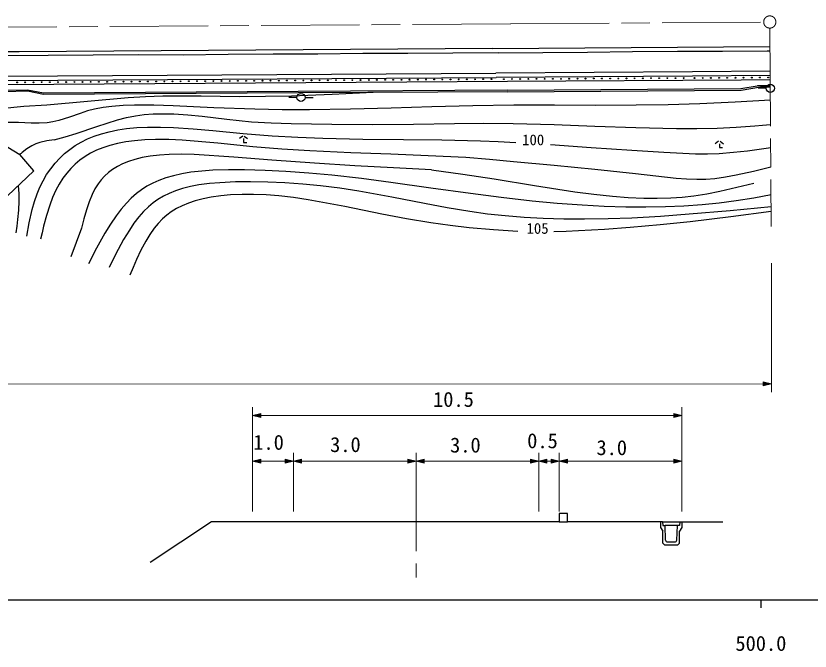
# Model space of a CAD drawing. Units: millimetres, scale not verified. Extents: x 40000 to 680000, y 20000 to 380000.
# Drawn here: x 476895 to 574019, y 198715 to 276375 of the extents above; entities that cross this region are included whole.
import ezdxf
from ezdxf.enums import TextEntityAlignment as Align

# ---------------------------------------------------------------- set-up
doc = ezdxf.new("R2010")
doc.units = ezdxf.units.MM
doc.header["$LTSCALE"] = 1000
doc.linetypes.add('CHAIN', pattern=[18.5, 12, -1.5, 3.5, -1.5])
for name, color, linetype, lineweight in [('M-BGD', 7, 'Continuous', 25), ('M-BMK', 2, 'CHAIN', 13), ('M-STR-HTXT', 7, 'Continuous', 13), ('M-STR-STRC', 7, 'Continuous', 25), ('M-TTL-BAND', 7, 'Continuous', 25)]:
    doc.layers.add(name, color=color, linetype=linetype, lineweight=lineweight)
doc.styles.add('ＭＳ ゴシック', font='')
doc.styles.get('ＭＳ ゴシック').set_extended_font_data('MS Gothic')

msp = doc.modelspace()

# ---------------------------------------------------------------- linework, layer by layer
at = {"layer": 'M-BGD'}
for p, q in [((477297, 271980), (460302, 271885)), ((535183, 272401), (477297, 271980)), ((535183, 272401), (569108, 272626)), ((541320, 271883), (546810, 271950)), ((546810, 271950), (552280, 272007)), ((552280, 272007), (557809, 272051)), ((557809, 272051), (563298, 272079)), ((563298, 272079), (568757, 272113)), ((568757, 272113), (569112, 272116)), ((480850, 271543), (475324, 271479)), ((486363, 271564), (480850, 271543)), ((491831, 271612), (486363, 271564)), ((497347, 271593), (491831, 271612)), ((502864, 271635), (497347, 271593)), ((508339, 271684), (502864, 271635)), ((513838, 271709), (508339, 271684)), ((519340, 271761), (513838, 271709)), ((524843, 271775), (519340, 271761)), ((530339, 271824), (524843, 271775)), ((535877, 271876), (530339, 271824)), ((535877, 271876), (541320, 271883)), ((475281, 268995), (535605, 269354)), ((559628, 269521), (535605, 269354)), ((569131, 269600), (559628, 269521)), ((569135, 269100), (559632, 269021)), ((475326, 268495), (535608, 268854)), ((475387, 267981), (537028, 268402)), ((559632, 269021), (535608, 268854)), ((537028, 268402), (565589, 268564)), ((565589, 268564), (569139, 268587)), ((478327, 267308), (475469, 267240)), ((478313, 267158), (475484, 267091)), ((480277, 266758), (478313, 267158)), ((480292, 266908), (478327, 267308)), ((511408, 267133), (480292, 266908)), ((536971, 267299), (511408, 267133)), ((537019, 267099), (511409, 266983)), ((537018, 267299), (565550, 267478)), ((537019, 267099), (565569, 267278)), ((565550, 267478), (567563, 267844)), ((565569, 267278), (567959, 267713)), ((567565, 267860), (569144, 267869)), ((568634, 267524), (567648, 267524)), ((567959, 267713), (569146, 267719)), ((511409, 266983), (480277, 266758)), ((511258, 266405), (510257, 266404)), ((512259, 266405), (513253, 266406)), ((472831, 262158), (477379, 259444)), ((479082, 257450), (477389, 259444)), ((475863, 254372), (479082, 257450)), ((544336, 215535), (543336, 215535)), ((543336, 215535), (543336, 214535)), ((544336, 214535), (544336, 215535)), ((500836, 214535), (493336, 209535)), ((505836, 214535), (500836, 214535)), ((510836, 214535), (505836, 214535)), ((525836, 214535), (510836, 214535)), ((540836, 214535), (525836, 214535)), ((543336, 214535), (540836, 214535)), ((543336, 214535), (544336, 214535)), ((555736, 214535), (544336, 214535)), ((555736, 214535), (555736, 213835)), ((555986, 214535), (555736, 214535)), ((555736, 213835), (556011, 213359)), ((555986, 214535), (556011, 214060)), ((555986, 214535), (558086, 214535)), ((556011, 214060), (556286, 214060)), ((556352, 212296), (556286, 214060)), ((557786, 214060), (556286, 214060)), ((557720, 212296), (557786, 214060)), ((558061, 214060), (557786, 214060)), ((558086, 214535), (558061, 214060)), ((558336, 213835), (558061, 213359)), ((558086, 214535), (558336, 214535)), ((558336, 214535), (558336, 213835)), ((558336, 214535), (563336, 214535)), ((556011, 211910), (556011, 213359)), ((558061, 211910), (558061, 213359)), ((556211, 211710), (556011, 211910)), ((556602, 212060), (557471, 212060)), ((557861, 211710), (558061, 211910)), ((556211, 211710), (557861, 211710))]:
    msp.add_line(p, q, dxfattribs=at)
for points in [[(520567, 267023), (515583, 266771), (510588, 266575), (507409, 266506), (504218, 266497), (499535, 266560), (494856, 266564), (492750, 266498), (490638, 266372), (485671, 265923), (480688, 265471), (477864, 265281), (475050, 265032), (473499, 264816), (471957, 264541), (470918, 264334), (469871, 264116)], [(569158, 266077), (564861, 265817), (560552, 265616), (556657, 265503), (552749, 265450), (547760, 265439), (542761, 265454), (537770, 265453), (532770, 265392), (527778, 265263), (522778, 265108), (517798, 264971), (512820, 264894), (509462, 264897), (506095, 264961), (501112, 265154), (496117, 265385), (493770, 265443), (491416, 265441), (490009, 265402), (488609, 265302), (487567, 265173), (486527, 264983), (485640, 264748), (484768, 264454), (483465, 263985), (482139, 263573), (481430, 263416), (480707, 263317), (479739, 263267), (478758, 263276), (477199, 263334), (475651, 263331)], [(481575, 261233), (482931, 261592), (484283, 262013), (486800, 262869), (489328, 263666), (490422, 263944), (491534, 264164), (492596, 264307), (493666, 264390), (494922, 264421), (496195, 264391), (497926, 264276), (499674, 264098), (502688, 263734), (505696, 263431), (508128, 263290), (510565, 263208), (515542, 263143), (520531, 263087), (525520, 263129), (530519, 263221), (534118, 263254), (537726, 263226), (542713, 263097), (547709, 262913), (552687, 262731), (557668, 262609), (560158, 262593), (562657, 262638), (564961, 262754), (567260, 262930), (568216, 263013), (569181, 263100)], [(478246, 249437), (478538, 251069), (478890, 252694), (479161, 253675), (479489, 254639), (479820, 255434), (480213, 256220), (480656, 256971), (481155, 257697), (481686, 258366), (482256, 258988), (482847, 259544), (483476, 260053), (484151, 260520), (484863, 260940), (485638, 261325), (486450, 261660), (487355, 261966), (488290, 262216), (489348, 262434), (490436, 262596), (491703, 262718), (492997, 262781), (494581, 262791), (496188, 262740), (498584, 262583), (500981, 262366), (504675, 262004), (508235, 261715), (511358, 261537), (514427, 261422), (519324, 261324), (524309, 261274), (529002, 261218), (533694, 261101), (535864, 261013), (538038, 260910)], [(569220, 257896), (567101, 257360), (564969, 256884), (563660, 256648), (562347, 256474), (561250, 256385), (560149, 256356), (558897, 256399), (557632, 256503), (552659, 257072), (547685, 257589), (542727, 258066), (537756, 258534), (534800, 258821), (531904, 259042), (527322, 259282), (522737, 259462), (517870, 259644), (512850, 259880), (509423, 260097), (505871, 260382), (501578, 260808), (497230, 261180), (495585, 261254), (493959, 261266), (492667, 261221), (491407, 261118), (490345, 260974), (489305, 260773), (488404, 260541), (487535, 260256), (486771, 259944), (486029, 259577), (485370, 259185), (484734, 258737), (484162, 258260), (483622, 257731), (483122, 257157), (482654, 256525), (482200, 255805), (481795, 255049), (481388, 254152), (481037, 253229), (480633, 251958), (480285, 250661), (480089, 249863), (479899, 249063)], [(481575, 261233), (480690, 261093), (479830, 260896), (479326, 260723), (478846, 260495), (478251, 260117), (477673, 259677), (477538, 259569), (477396, 259454)], [(542272, 260649), (547245, 260295), (552233, 259952), (556119, 259701), (560006, 259510), (561453, 259503), (562898, 259557), (564638, 259696), (566375, 259896), (567784, 260086), (569202, 260291)], [(527735, 257537), (523082, 257784), (518328, 258052), (513398, 258360), (508180, 258728), (503537, 259096), (498696, 259418), (497146, 259451), (495632, 259423), (494445, 259346), (493298, 259212), (492347, 259045), (491437, 258825), (490671, 258582), (489937, 258286), (489311, 257972), (488716, 257606), (488206, 257223), (487728, 256789), (487315, 256333), (486937, 255825), (486566, 255212), (486239, 254551), (485869, 253642), (485544, 252682), (485220, 251574), (484911, 250433)], [(569246, 254498), (567116, 254097), (564974, 253754), (562900, 253489), (560817, 253283), (558586, 253125), (556349, 253027), (553926, 252983), (551499, 253000), (548820, 253082), (546142, 253225), (543088, 253452), (540034, 253740), (536252, 254166), (532503, 254649), (527627, 255331), (522759, 256015), (519161, 256484), (515520, 256898), (512724, 257159), (509892, 257362), (507387, 257485), (504833, 257550), (502908, 257554), (500979, 257497), (499625, 257403), (498295, 257250), (497208, 257070), (496151, 256833), (495252, 256573), (494385, 256260), (493632, 255927), (492913, 255544), (492261, 255128), (491644, 254662), (491010, 254104), (490404, 253489), (489761, 252744), (489147, 251940), (488449, 250910), (487781, 249819), (486756, 247966), (485763, 246050)], [(527735, 257537), (531554, 257026), (535373, 256455), (540311, 255634), (545262, 254860), (547564, 254561), (549870, 254322), (551772, 254181), (553677, 254101), (555326, 254087), (556985, 254133), (558381, 254228), (559782, 254385), (561371, 254636), (562961, 254949), (565056, 255421), (567152, 255929)], [(477162, 255593), (477245, 254668), (477269, 253732), (477221, 252616), (477111, 251489), (477009, 250681), (476897, 249863)], [(569257, 253045), (564244, 252558), (559224, 252115), (555713, 251857), (552206, 251659), (549323, 251553), (546444, 251507), (543899, 251523), (541357, 251599), (539038, 251727), (536713, 251915), (534550, 252149), (532392, 252444), (529625, 252903), (526856, 253423), (522849, 254210), (518853, 254934), (516503, 255294), (514135, 255595), (511977, 255811), (509787, 255969), (507709, 256060), (505599, 256091), (503734, 256068), (501850, 255984), (500562, 255872), (499286, 255701), (498261, 255508), (497266, 255259), (496428, 254991), (495625, 254671), (494935, 254334), (494271, 253944), (493669, 253517), (493096, 253036), (492502, 252453), (491945, 251820), (491338, 251031), (490769, 250190), (490070, 249029), (489410, 247815), (488851, 246719), (488297, 245601)], [(538266, 250011), (535286, 250208), (532311, 250465), (529985, 250738), (527656, 251073), (524643, 251579), (521635, 252146), (517128, 253056), (512630, 253904), (510851, 254170), (509045, 254379), (507518, 254498), (505972, 254558), (504569, 254555), (503148, 254491), (501963, 254384), (500779, 254215), (499792, 254018), (498832, 253765), (498010, 253490), (497224, 253164), (496545, 252820), (495904, 252428), (495342, 252014), (494820, 251555), (494290, 251002), (493800, 250403), (493274, 249656), (492784, 248853), (492193, 247743), (491645, 246583), (491223, 245627), (490810, 244661)], [(569262, 252457), (564318, 251814), (559355, 251212), (555696, 250820), (552032, 250487), (548861, 250259), (545691, 250092), (544185, 250027), (542678, 249965)], [(484912, 250433), (484264, 248672), (483629, 246898)]]:
    msp.add_lwpolyline(points, dxfattribs=at)
for centre, radius in [((477044, 268243), 49.7), ((478044, 268250), 49.7), ((479044, 268256), 49.7), ((480044, 268263), 49.7), ((481044, 268270), 49.7), ((482044, 268277), 49.7), ((483044, 268284), 49.7), ((484044, 268290), 49.7), ((485044, 268297), 49.7), ((486044, 268304), 49.7), ((487044, 268311), 49.7), ((488044, 268318), 49.7), ((489044, 268324), 49.7), ((490044, 268331), 49.7), ((491044, 268338), 49.7), ((492044, 268345), 49.7), ((493044, 268352), 49.7), ((494044, 268359), 49.7), ((495044, 268365), 49.7), ((496044, 268372), 49.7), ((497043, 268379), 49.7), ((498043, 268386), 49.7), ((499043, 268393), 49.7), ((500043, 268399), 49.7), ((501043, 268406), 49.7), ((502043, 268413), 49.7), ((503043, 268420), 49.7), ((504043, 268427), 49.7), ((505043, 268434), 49.7), ((506043, 268440), 49.7), ((507043, 268447), 49.7), ((508043, 268454), 49.7), ((509043, 268461), 49.7), ((510043, 268468), 49.7), ((511043, 268474), 49.7), ((512043, 268481), 49.7), ((513043, 268488), 49.7), ((514043, 268495), 49.7), ((515043, 268502), 49.7), ((516043, 268508), 49.7), ((517043, 268515), 49.7), ((518043, 268522), 49.7), ((519043, 268529), 49.7), ((520043, 268536), 49.7), ((521042, 268543), 49.7), ((522042, 268550), 49.7), ((523042, 268556), 49.7), ((524042, 268563), 49.7), ((525042, 268570), 49.7), ((526042, 268577), 49.7), ((527042, 268584), 49.7), ((528042, 268590), 49.7), ((529042, 268597), 49.7), ((530042, 268604), 49.7), ((531042, 268611), 49.7), ((532042, 268618), 49.7), ((533042, 268624), 49.7), ((534042, 268631), 49.7), ((535042, 268638), 49.7), ((536562, 268649), 49.7), ((537562, 268655), 49.7), ((538562, 268660), 49.7), ((539562, 268666), 49.7), ((540562, 268672), 49.7), ((541562, 268677), 49.7), ((542562, 268683), 49.7), ((543561, 268689), 49.7), ((544561, 268694), 49.7), ((545561, 268700), 49.7), ((546561, 268706), 49.7), ((547561, 268711), 49.7), ((548561, 268717), 49.7), ((549561, 268723), 49.7), ((550561, 268728), 49.7), ((551561, 268734), 49.7), ((552561, 268740), 49.7), ((553561, 268745), 49.7), ((554561, 268751), 49.7), ((555561, 268757), 49.7), ((556561, 268762), 49.7), ((557561, 268768), 49.7), ((558561, 268774), 49.7), ((559884, 268773), 49.7), ((560884, 268781), 49.7), ((561884, 268790), 49.7), ((562884, 268798), 49.7), ((563884, 268806), 49.7), ((564883, 268815), 49.7), ((565883, 268823), 49.7), ((566883, 268831), 49.7), ((567883, 268840), 49.7), ((568883, 268848), 49.7), ((569146, 267524), 498), ((511755, 266405), 498)]:
    msp.add_circle(centre, radius, dxfattribs=at)
for centre, start, end in [((556602, 212310), 183.22717, 269.9549), ((557470, 212310), 270.04509, 356.77281)]:
    msp.add_arc(centre, 250, start, end, dxfattribs=at)
at = {"layer": 'M-BMK'}
for p, q in [((537395, 275400), (469801, 274958)), ((537434, 275388), (568335, 275623)), ((569091, 274879), (569276, 250630)), ((525836, 222942), (525836, 207705))]:
    msp.add_line(p, q, dxfattribs=at)
msp.add_circle((569085, 275629), 746, dxfattribs=at)
at = {"layer": 'M-STR-HTXT'}
for p, q in [((569286, 230382), (569278, 246155)), ((69497, 231120), (569286, 231382)), ((505836, 215801), (505836, 228526)), ((558336, 228526), (558336, 215801)), ((505836, 227526), (558336, 227526)), ((505836, 215801), (505836, 222942)), ((510836, 222942), (510836, 215801)), ((540836, 222942), (540836, 215801)), ((543336, 222942), (543336, 215801)), ((558336, 222942), (558336, 215801)), ((558336, 222942), (558336, 215801)), ((505836, 221942), (510836, 221942)), ((510836, 221942), (525836, 221942)), ((525836, 221942), (540836, 221942)), ((540836, 221942), (543336, 221942)), ((543336, 221942), (558336, 221942))]:
    msp.add_line(p, q, dxfattribs=at)
for points in [[(569286, 231382), (568286, 231631), (568286, 231131)], [(569081, 231382), (568349, 231206), (568348, 231556)], [(568981, 231382), (568386, 231244), (568386, 231519)], [(568878, 231382), (568423, 231281), (568423, 231481)], [(568778, 231382), (568461, 231319), (568461, 231444)], [(505836, 227526), (506836, 227276), (506836, 227776)], [(506041, 227526), (506774, 227701), (506774, 227351)], [(506141, 227526), (506736, 227663), (506736, 227388)], [(506244, 227526), (506699, 227626), (506699, 227426)], [(506344, 227526), (506661, 227588), (506661, 227463)], [(558336, 227526), (557336, 227776), (557336, 227276)], [(558131, 227526), (557399, 227351), (557399, 227701)], [(558031, 227526), (557436, 227388), (557436, 227663)], [(557929, 227526), (557474, 227426), (557474, 227626)], [(557829, 227526), (557511, 227463), (557511, 227588)], [(505836, 221942), (506836, 221692), (506836, 222192)], [(506041, 221942), (506774, 222117), (506774, 221767)], [(506141, 221942), (506736, 222080), (506736, 221805)], [(506244, 221942), (506699, 222042), (506699, 221842)], [(506344, 221942), (506661, 222005), (506661, 221880)], [(510836, 221942), (509836, 222192), (509836, 221692)], [(510631, 221942), (509899, 221767), (509899, 222117)], [(510531, 221942), (509936, 221805), (509936, 222080)], [(510429, 221942), (509974, 221842), (509974, 222042)], [(510329, 221942), (510011, 221880), (510011, 222005)], [(510836, 221942), (511836, 221692), (511836, 222192)], [(511041, 221942), (511774, 222117), (511774, 221767)], [(511141, 221942), (511736, 222080), (511736, 221805)], [(511244, 221942), (511699, 222042), (511699, 221842)], [(511344, 221942), (511661, 222005), (511661, 221880)], [(525836, 221942), (524836, 222192), (524836, 221692)], [(525631, 221942), (524899, 221767), (524899, 222117)], [(525531, 221942), (524936, 221805), (524936, 222080)], [(525429, 221942), (524974, 221842), (524974, 222042)], [(525329, 221942), (525011, 221880), (525011, 222005)], [(525836, 221942), (526836, 221692), (526836, 222192)], [(526041, 221942), (526774, 222117), (526774, 221767)], [(526141, 221942), (526736, 222080), (526736, 221805)], [(526244, 221942), (526699, 222042), (526699, 221842)], [(526344, 221942), (526661, 222005), (526661, 221880)], [(540836, 221942), (539836, 222192), (539836, 221692)], [(540631, 221942), (539899, 221767), (539899, 222117)], [(540531, 221942), (539936, 221805), (539936, 222080)], [(540429, 221942), (539974, 221842), (539974, 222042)], [(540329, 221942), (540011, 221880), (540011, 222005)], [(540836, 221942), (541836, 221692), (541836, 222192)], [(541041, 221942), (541774, 222117), (541774, 221767)], [(541141, 221942), (541736, 222080), (541736, 221805)], [(541244, 221942), (541699, 222042), (541699, 221842)], [(541344, 221942), (541661, 222005), (541661, 221880)], [(543336, 221942), (542336, 222192), (542336, 221692)], [(543131, 221942), (542399, 221767), (542399, 222117)], [(543031, 221942), (542436, 221805), (542436, 222080)], [(542929, 221942), (542474, 221842), (542474, 222042)], [(542829, 221942), (542511, 221880), (542511, 222005)], [(543336, 221942), (544336, 221692), (544336, 222192)], [(543541, 221942), (544274, 222117), (544274, 221767)], [(543641, 221942), (544236, 222080), (544236, 221805)], [(543744, 221942), (544199, 222042), (544199, 221842)], [(543844, 221942), (544161, 222005), (544161, 221880)], [(558336, 221942), (557336, 222192), (557336, 221692)], [(558131, 221942), (557399, 221767), (557399, 222117)], [(558031, 221942), (557436, 221805), (557436, 222080)], [(557929, 221942), (557474, 221842), (557474, 222042)], [(557829, 221942), (557511, 221880), (557511, 222005)]]:
    msp.add_lwpolyline(points, close=True, dxfattribs=at)
for points in [[(569183, 231382), (568311, 231169), (568311, 231594), (569181, 231382)], [(568498, 231381), (568676, 231381), (568498, 231356), (568498, 231406), (568676, 231381)], [(505939, 227526), (506811, 227738), (506811, 227313), (505941, 227526)], [(506624, 227526), (506446, 227526), (506624, 227551), (506624, 227501), (506446, 227526)], [(558234, 227526), (557361, 227313), (557361, 227738), (558231, 227526)], [(557549, 227526), (557726, 227526), (557549, 227501), (557549, 227551), (557726, 227526)], [(505939, 221942), (506811, 222155), (506811, 221730), (505941, 221942)], [(506624, 221942), (506446, 221942), (506624, 221967), (506624, 221917), (506446, 221942)], [(510734, 221942), (509861, 221730), (509861, 222155), (510731, 221942)], [(510049, 221942), (510226, 221942), (510049, 221917), (510049, 221967), (510226, 221942)], [(510939, 221942), (511811, 222155), (511811, 221730), (510941, 221942)], [(511624, 221942), (511446, 221942), (511624, 221967), (511624, 221917), (511446, 221942)], [(525734, 221942), (524861, 221730), (524861, 222155), (525731, 221942)], [(525049, 221942), (525226, 221942), (525049, 221917), (525049, 221967), (525226, 221942)], [(525939, 221942), (526811, 222155), (526811, 221730), (525941, 221942)], [(526624, 221942), (526446, 221942), (526624, 221967), (526624, 221917), (526446, 221942)], [(540734, 221942), (539861, 221730), (539861, 222155), (540731, 221942)], [(540049, 221942), (540226, 221942), (540049, 221917), (540049, 221967), (540226, 221942)], [(540939, 221942), (541811, 222155), (541811, 221730), (540941, 221942)], [(541624, 221942), (541446, 221942), (541624, 221967), (541624, 221917), (541446, 221942)], [(543234, 221942), (542361, 221730), (542361, 222155), (543231, 221942)], [(542549, 221942), (542726, 221942), (542549, 221917), (542549, 221967), (542726, 221942)], [(543439, 221942), (544311, 222155), (544311, 221730), (543441, 221942)], [(544124, 221942), (543946, 221942), (544124, 221967), (544124, 221917), (543946, 221942)], [(558234, 221942), (557361, 221730), (557361, 222155), (558231, 221942)], [(557549, 221942), (557726, 221942), (557549, 221917), (557549, 221967), (557726, 221942)]]:
    msp.add_lwpolyline(points, dxfattribs=at)
at = {"layer": 'M-STR-STRC'}
for p, q in [((504634, 261690), (504231, 261365)), ((504829, 261690), (505231, 261366)), ((562821, 261070), (562419, 260744)), ((563016, 261070), (563419, 260745))]:
    msp.add_line(p, q, dxfattribs=at)
for points in [[(504731, 261365), (504732, 260885), (505134, 260886)], [(562919, 260745), (562919, 260265), (563321, 260265)]]:
    msp.add_lwpolyline(points, dxfattribs=at)
at = {"layer": 'M-TTL-BAND'}
for p, q in [((40000, 205000), (579000, 205000)), ((568000, 205000), (568000, 204000))]:
    msp.add_line(p, q, dxfattribs=at)

# ---------------------------------------------------------------- texts
at = {"layer": 'M-BGD', "style": 'ＭＳ ゴシック'}
for s, p in [('100', (538809, 260165)), ('105', (539346, 249339))]:
    msp.add_text(s, height=1320, rotation=0.03, dxfattribs=at).set_placement(p, align=Align.BOTTOM_LEFT)
at = {"layer": 'M-STR-HTXT', "style": 'ＭＳ ゴシック'}
for s, p in [('10.5', (527909, 228026)), ('1.0', (505922, 222780)), ('3.0', (515321, 222501)), ('3.0', (529992, 222442)), ('0.5', (539423, 222966)), ('3.0', (547891, 222128))]:
    msp.add_text(s, height=1833, dxfattribs=at).set_placement(p, align=Align.BOTTOM_LEFT)
at = {"layer": 'M-TTL-BAND', "style": 'ＭＳ ゴシック'}
msp.add_text('500.0', height=1833, dxfattribs=at).set_placement((568000, 198195), align=Align.BOTTOM_CENTER)

doc.saveas('drawing.dxf')
